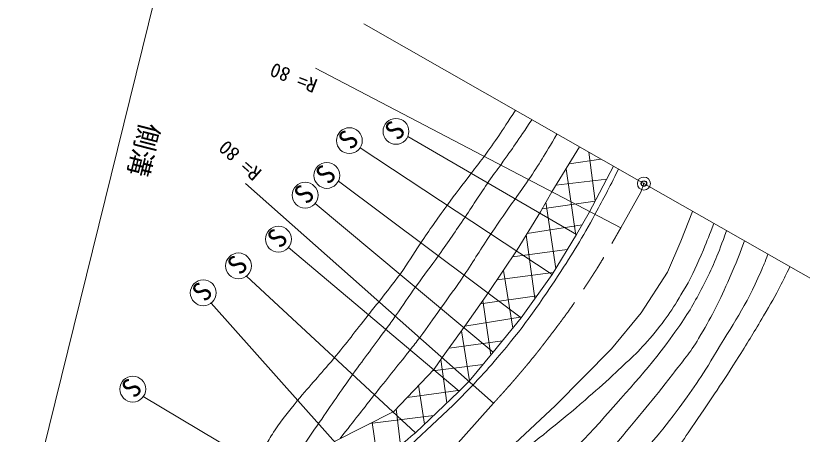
# Model space of a CAD drawing. Units: millimetres, scale not verified. Extents: x 40000 to 680000, y 20000 to 380000.
# Drawn here: x 386357 to 459348, y 300206 to 339037 of the extents above; entities that cross this region are included whole.
import ezdxf
from ezdxf.enums import TextEntityAlignment as Align

# ---------------------------------------------------------------- set-up
doc = ezdxf.new("R2010")
doc.units = ezdxf.units.MM
doc.header["$LTSCALE"] = 1000
doc.header["$PDMODE"] = 32
doc.header["$PDSIZE"] = 500
doc.linetypes.add('CHAIN', pattern=[18.5, 12, -1.5, 3.5, -1.5])
for name, color, linetype, lineweight in [('M-BGD', 7, 'Continuous', 13), ('M-BMK', 2, 'CHAIN', 13), ('M-STR-HTXT', 7, 'Continuous', 13)]:
    doc.layers.add(name, color=color, linetype=linetype, lineweight=lineweight)
doc.layers.add('M-OTRS', color=6, linetype='Continuous')
doc.styles.add('ＭＳ ゴシック', font='')
doc.styles.get('ＭＳ ゴシック').set_extended_font_data('MS Gothic')

msp = doc.modelspace()

# ---------------------------------------------------------------- linework, layer by layer
at = {"layer": 'M-BGD'}
for p, q in [((444650, 323466), (418661, 338280)), ((422749, 327843), (438382, 318728)), ((418323, 326787), (436145, 315041)), ((439553, 326371), (440137, 321846)), ((437705, 325282), (440661, 325740)), ((437428, 324835), (438341, 318660)), ((416301, 323690), (433257, 310994)), ((436480, 323305), (441199, 323859)), ((444650, 323466), (465817, 311404)), ((414150, 321629), (430654, 307814)), ((435189, 321112), (440137, 321846)), ((435546, 321731), (436471, 315578)), ((433815, 318836), (438912, 319640)), ((433737, 318708), (434544, 312797)), ((411665, 317538), (427520, 304210)), ((432457, 316667), (437543, 317344)), ((431607, 315400), (432475, 310038)), ((407781, 314888), (423442, 300334)), ((431020, 314524), (436246, 315206)), ((434716, 313038), (429491, 312300)), ((429709, 312610), (430440, 307555)), ((404487, 312378), (419014, 296078)), ((433343, 311114), (428041, 310246)), ((427729, 309811), (428464, 305158)), ((426567, 308189), (431531, 308885)), ((425019, 306093), (429729, 306693)), ((425815, 307141), (426370, 303115)), ((421436, 302316), (425175, 306258)), ((423749, 304754), (424296, 301145)), ((398196, 303704), (416752, 292652)), ((422681, 303628), (427619, 304309)), ((415946, 299550), (421436, 302316)), ((421673, 302565), (422073, 299207)), ((425151, 301956), (419223, 301201)), ((419445, 301313), (420034, 297300))]:
    msp.add_line(p, q, dxfattribs=at)
for points in [[(425175, 306258), (425943, 307317), (428041, 310246), (430241, 313363), (432893, 317317), (435043, 320858), (436099, 322690), (438686, 326865)], [(441837, 325069), (439567, 320766), (438382, 318728), (436145, 315041)], [(426078, 293206), (436448, 302863), (441635, 308139), (444412, 311478), (446832, 315248), (448089, 318124), (449176, 320887)], [(430654, 307814), (433257, 310994), (436145, 315041)], [(430654, 307814), (428433, 305120), (427451, 304142), (423442, 300334)], [(421548, 297847), (426957, 302892), (428857, 304865)]]:
    msp.add_lwpolyline(points, dxfattribs=at)
for centre, radius in [((421644, 328311), 1200), ((417321, 327447), 1200), ((415226, 324222), 1200), ((413216, 322384), 1200), ((444650, 323466), 600), ((410739, 318302), 1200), ((407032, 315825), 1200), ((403760, 313332), 1200), ((397217, 304398), 1200)]:
    msp.add_circle(centre, radius, dxfattribs=at)
for points, knots in [([(432728, 330261), (431337, 328145), (430985, 327552), (429754, 325897), (429329, 325326), (429079, 325015), (428650, 324447), (427754, 323261), (427238, 322607), (426362, 321406), (425375, 320050), (424842, 319276), (423899, 317889), (423166, 316811), (422825, 316160), (422060, 315105), (421334, 314104), (420894, 313568), (420133, 312594), (419722, 312067), (419479, 311782), (419063, 311260), (417806, 309684), (417143, 308768), (415855, 307217), (414565, 305663), (413764, 304859), (412483, 303298), (411643, 302273), (411174, 301694), (410420, 300604), (410045, 300062), (409879, 299730), (409541, 299164), (409159, 298527), (408919, 298184), (408578, 297523), (407944, 296294), (407637, 295580), (407098, 294306), (406773, 293535), (406615, 293094), (406302, 292318), (405885, 291287), (405666, 290703), (405227, 289681), (404669, 288382), (404461, 287963), (403708, 286394)], [0, 0, 0, 0, 1, 1, 1, 2, 2, 2, 3, 3, 3, 4, 4, 4, 5, 5, 5, 6, 6, 6, 7, 7, 7, 8, 8, 8, 9, 9, 9, 10, 10, 10, 11, 11, 11, 12, 12, 12, 13, 13, 13, 14, 14, 14, 15, 15, 15, 16, 16, 16, 16]), ([(411268, 296640), (412065, 297748), (412269, 298032), (412899, 298932), (413543, 299852), (413890, 300377), (414529, 301300), (415745, 303056), (416410, 304051), (417655, 305787), (418829, 307423), (419522, 308314), (420709, 309941), (421063, 310427), (421267, 310695), (421612, 311187), (422369, 312263), (422758, 312890), (423523, 313960), (424331, 315088), (424817, 315696), (425621, 316827), (426589, 318189), (427113, 318965), (428051, 320347), (428932, 321645), (429386, 322399), (430274, 323692), (430698, 324310), (430960, 324639), (431396, 325249), (432539, 326849), (432886, 327372), (434267, 329384)], [0, 0, 0, 0, 1, 1, 1, 2, 2, 2, 3, 3, 3, 4, 4, 4, 5, 5, 5, 6, 6, 6, 7, 7, 7, 8, 8, 8, 9, 9, 9, 10, 10, 10, 11, 11, 11, 11]), ([(436583, 328064), (435351, 325990), (435038, 325406), (433926, 323781), (433453, 323090), (433169, 322716), (432690, 322029), (431821, 320783), (431326, 320091), (430478, 318830), (429464, 317323), (428961, 316437), (427943, 314933), (427121, 313718), (426632, 313056), (425780, 311862), (425033, 310817), (424623, 310225), (423858, 309193), (423503, 308715), (423291, 308457), (422924, 307988), (421622, 306327), (420867, 305417), (419559, 303761), (418341, 302220), (417959, 301733), (416453, 299805)], [0, 0, 0, 0, 1, 1, 1, 2, 2, 2, 3, 3, 3, 4, 4, 4, 5, 5, 5, 6, 6, 6, 7, 7, 7, 8, 8, 8, 9, 9, 9, 9]), ([(428857, 304865), (429922, 305982), (430203, 306327), (431035, 307291), (433458, 310098), (434641, 311827), (436684, 314922), (438123, 317100), (438874, 318359), (440131, 320646), (441013, 322252), (441301, 322798), (442296, 324808)], [0, 0, 0, 0, 1, 1, 1, 2, 2, 2, 3, 3, 3, 4, 4, 4, 4]), ([(451138, 319769), (450703, 318590), (450572, 318266), (450170, 317319), (449571, 315910), (449250, 315105), (448473, 313787), (447412, 311988), (446784, 310983), (445449, 309378), (444149, 307815), (443249, 307093), (441781, 305687), (440803, 304750), (440213, 304269), (439190, 303381), (436777, 301287), (435340, 300216), (432880, 298178), (432015, 297461), (431508, 297086), (430668, 296340), (429758, 295531), (429205, 295114), (428394, 294206), (427115, 292773), (426524, 291862), (425403, 290303), (424635, 289235), (424117, 288683), (423523, 287509)], [0, 0, 0, 0, 1, 1, 1, 2, 2, 2, 3, 3, 3, 4, 4, 4, 5, 5, 5, 6, 6, 6, 7, 7, 7, 8, 8, 8, 9, 9, 9, 10, 10, 10, 10]), ([(452331, 319089), (451460, 316767), (451211, 316054), (450269, 314213), (449462, 312638), (448984, 311760), (447979, 310303), (445549, 306785), (443843, 305065), (441027, 301848), (438275, 298705), (436419, 297228), (433714, 294046), (432244, 292316), (431746, 291729), (430042, 289543)], [0, 0, 0, 0, 1, 1, 1, 2, 2, 2, 3, 3, 3, 4, 4, 4, 5, 5, 5, 5]), ([(453990, 318143), (453303, 316311), (453089, 315794), (452432, 314322), (451495, 312221), (450899, 311070), (449732, 309087), (448914, 307699), (448278, 307035), (447301, 305753), (445427, 303293), (444265, 302003), (442309, 299608), (440871, 297847), (440134, 296802), (438609, 295117), (436278, 292543), (435253, 291769), (432081, 289080)], [0, 0, 0, 0, 1, 1, 1, 2, 2, 2, 3, 3, 3, 4, 4, 4, 5, 5, 5, 6, 6, 6, 6]), ([(456165, 316904), (455876, 316125), (455764, 315905), (455490, 315271), (454096, 312048), (452915, 310433), (451112, 307420), (449777, 305188), (448930, 303992), (447358, 301920), (445552, 299541), (444409, 298309), (442388, 296110), (440275, 293810), (437788, 291416), (436791, 290400), (436791, 290400), (436791, 290400), (436791, 290400), (436160, 289740), (434601, 288230), (433297, 286748), (433174, 286609), (433132, 286565), (432985, 286391)], [0, 0, 0, 0, 1, 1, 1, 2, 2, 2, 3, 3, 3, 4, 4, 4, 5, 5, 5, 6, 6, 6, 7, 7, 7, 8, 8, 8, 8]), ([(458204, 315743), (457822, 314960), (457716, 314755), (457391, 314127), (456788, 312961), (456433, 312315), (455764, 311185), (454890, 309707), (454391, 308884), (453469, 307436), (451904, 304976), (450988, 303623), (449346, 301214), (448213, 299553), (447615, 298595), (446393, 296999), (445755, 296163), (445353, 295730), (444666, 294934), (443592, 293688), (442971, 293006), (441848, 291804), (440810, 290693), (440221, 290077), (439133, 289015), (438278, 288181), (437853, 287646), (436899, 286929), (436075, 286309), (435730, 286107), (434665, 285524)], [0, 0, 0, 0, 1, 1, 1, 2, 2, 2, 3, 3, 3, 4, 4, 4, 5, 5, 5, 6, 6, 6, 7, 7, 7, 8, 8, 8, 9, 9, 9, 10, 10, 10, 10]), ([(442954, 289867), (443732, 289970), (443973, 290029), (444616, 290176), (446071, 290509), (446820, 290933), (448210, 291476), (450594, 292407), (451863, 293087), (454192, 294145), (457549, 295669), (459399, 296587), (462750, 298123), (466223, 299714), (468161, 300624), (471665, 302143), (473491, 302935), (474513, 303387), (476380, 304075), (479731, 305311), (481722, 305668), (485187, 306534), (486465, 306853), (487196, 306976), (488500, 307157), (491735, 307608), (493588, 307688), (496851, 307562), (499295, 307468), (500617, 306923), (502996, 306355), (506016, 305634), (507584, 304795), (510568, 303940), (511766, 303597), (512429, 303357), (513652, 303115), (516181, 302614), (517612, 302404), (520162, 302021), (521187, 301866), (521635, 301798), (522631, 301660)], [0, 0, 0, 0, 1, 1, 1, 2, 2, 2, 3, 3, 3, 4, 4, 4, 5, 5, 5, 6, 6, 6, 7, 7, 7, 8, 8, 8, 9, 9, 9, 10, 10, 10, 11, 11, 11, 12, 12, 12, 13, 13, 13, 14, 14, 14, 14]), ([(511645, 302325), (510983, 302730), (510748, 302835), (510150, 303114), (508785, 303751), (507926, 303894), (506452, 304205), (503400, 304850), (501647, 305132), (498528, 305202), (496913, 305238), (495998, 305291), (494395, 305098), (490954, 304683), (489062, 304173), (485696, 303343), (481372, 302276), (478975, 301537), (474791, 300009), (471337, 298747), (469448, 297911), (466088, 296416), (462183, 294678), (460054, 293578), (456177, 291779), (453596, 290581), (452158, 289892), (449556, 288741), (445930, 287136), (443903, 286201), (440154, 284909), (439124, 284554), (438541, 284344), (437468, 284154), (436617, 284003), (436112, 283662), (435273, 283870), (434681, 284017), (434393, 284178), (433874, 284563)], [0, 0, 0, 0, 1, 1, 1, 2, 2, 2, 3, 3, 3, 4, 4, 4, 5, 5, 5, 6, 6, 6, 7, 7, 7, 8, 8, 8, 9, 9, 9, 10, 10, 10, 11, 11, 11, 12, 12, 12, 13, 13, 13, 13]), ([(414621, 284981), (414755, 286131), (414797, 286464), (414979, 287402), (415180, 288437), (415285, 289025), (415634, 290019), (416049, 291205), (416303, 291873), (416927, 292964), (417673, 294269), (418149, 294974), (419077, 296157), (420533, 298015), (421322, 298566), (423442, 300334)], [0, 0, 0, 0, 1, 1, 1, 2, 2, 2, 3, 3, 3, 4, 4, 4, 5, 5, 5, 5])]:
    msp.add_open_spline(points, degree=3, knots=knots, dxfattribs=at)
at = {"layer": 'M-BMK'}
msp.add_line((423665, 295241), (430693, 303086), dxfattribs=at)
msp.add_lwpolyline([(442504, 319354), (444361, 322662), (444650, 323466)], dxfattribs=at)
msp.add_open_spline([(430693, 303086), (431866, 304376), (432180, 304720), (433096, 305799), (433990, 306852), (434489, 307444), (435330, 308540), (436910, 310601), (437797, 311758), (439227, 313926), (440590, 315994), (441016, 316735), (442504, 319354)], degree=3, knots=[0, 0, 0, 0, 1, 1, 1, 2, 2, 2, 3, 3, 3, 4, 4, 4, 4], dxfattribs=at)
at = {"layer": 'M-OTRS'}
msp.add_point((444650, 323466), dxfattribs=at)
at = {"layer": 'M-STR-HTXT'}
for p, q in [((400204, 344535), (386357, 288350)), ((414176, 334166), (442504, 319354)), ((407666, 323481), (430693, 303086))]:
    msp.add_line(p, q, dxfattribs=at)

# ---------------------------------------------------------------- texts
at = {"layer": 'M-BGD', "style": 'ＭＳ ゴシック'}
for p in [(422647, 327481), (418324, 326616), (416229, 323392), (414219, 321553), (411742, 317472), (408035, 314995), (404763, 312502), (398220, 303568)]:
    msp.add_text('S', height=1833, rotation=50, dxfattribs=at).set_placement(p, align=Align.BOTTOM_CENTER)
at = {"layer": 'M-STR-HTXT', "style": 'ＭＳ ゴシック'}
for s, height, rotation, p in [('R= 80', 1320, 158.526, (414619, 333440)), ('側溝', 1833, 255.846, (397441, 329379)), ('R= 80', 1320, 138.547, (409548, 324911))]:
    msp.add_text(s, height=height, rotation=rotation, dxfattribs=at).set_placement(p, align=Align.BOTTOM_LEFT)

doc.saveas('drawing.dxf')
